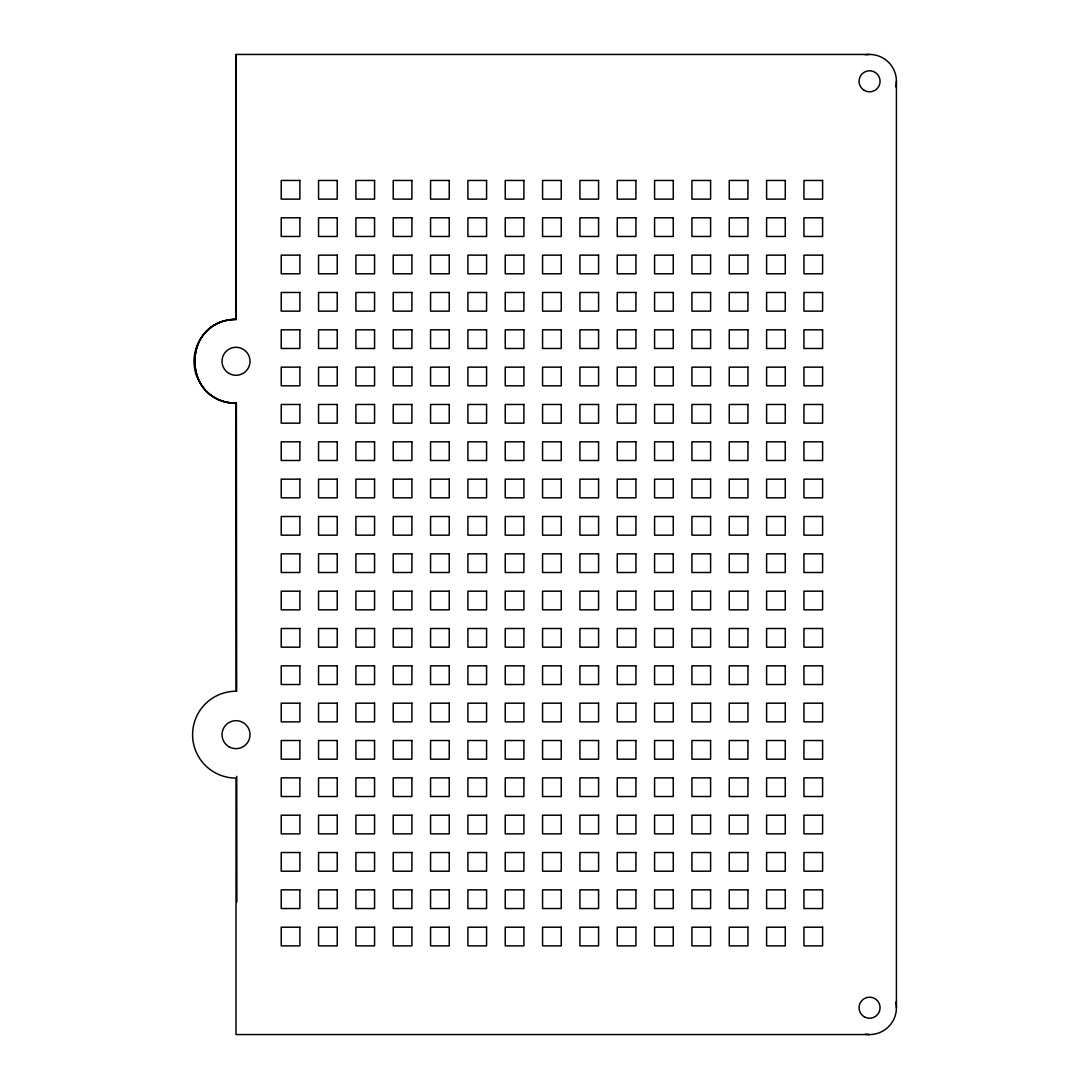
<?xml version="1.0" encoding="UTF-8"?>
<svg xmlns="http://www.w3.org/2000/svg" width="1089" height="1089" viewBox="0 0 1089 1089"><rect width="100%" height="100%" fill="white"/><g stroke="black" fill="none" stroke-linecap="round" stroke-linejoin="round"><path stroke-width="1.5" d="M869.58 54.45L236.014 54.45L236.014 319.281C181.155 319.935 181.155 402.644 236.014 403.298L236.014 691.229A43.424 43.424 0 0 0 192.59 734.653A43.424 43.424 0 0 0 236.014 778.091L236.014 1034.55L869.58 1034.55M236.014 54.45L236.272 319.594C181.06 318.859 181.114 403.76 236.367 403.012L236.653 691.27M236.735 776.362L236.858 902.06M896.41 81.28L896.41 1007.72M895.825 1002.125A26.83 26.83 0 0 1 865.374 1034.223M865.374 54.777A26.83 26.83 0 0 1 895.825 86.875M236.014 403.298A42.008 42.008 0 0 1 194.005 361.289A42.008 42.008 0 0 1 236.014 319.281M299.883 180.461L281.221 180.461L281.221 199.137L299.883 199.137L299.883 180.461M337.222 180.461L318.56 180.461L318.56 199.137L337.222 199.137L337.222 180.461M374.562 180.461L355.899 180.461L355.899 199.137L374.562 199.137L374.562 180.461M411.901 180.461L393.224 180.461L393.224 199.137L411.901 199.137L411.901 180.461M449.24 180.461L430.563 180.461L430.563 199.137L449.24 199.137L449.24 180.461M486.579 180.461L467.902 180.461L467.902 199.137L486.579 199.137L486.579 180.461M523.904 180.461L505.242 180.461L505.242 199.137L523.904 199.137L523.904 180.461M561.243 180.461L542.581 180.461L542.581 199.137L561.243 199.137L561.243 180.461M598.582 180.461L579.92 180.461L579.92 199.137L598.582 199.137L598.582 180.461M635.922 180.461L617.259 180.461L617.259 199.137L635.922 199.137L635.922 180.461M673.261 180.461L654.584 180.461L654.584 199.137L673.261 199.137L673.261 180.461M710.6 180.461L691.923 180.461L691.923 199.137L710.6 199.137L710.6 180.461M747.939 180.461L729.262 180.461L729.262 199.137L747.939 199.137L747.939 180.461M785.264 180.461L766.602 180.461L766.602 199.137L785.264 199.137L785.264 180.461M822.603 180.461L803.941 180.461L803.941 199.137L822.603 199.137L822.603 180.461M299.883 217.8L281.221 217.8L281.221 236.463L299.883 236.463L299.883 217.8M337.222 217.8L318.56 217.8L318.56 236.463L337.222 236.463L337.222 217.8M374.562 217.8L355.899 217.8L355.899 236.463L374.562 236.463L374.562 217.8M411.901 217.8L393.224 217.8L393.224 236.463L411.901 236.463L411.901 217.8M449.24 217.8L430.563 217.8L430.563 236.463L449.24 236.463L449.24 217.8M486.579 217.8L467.902 217.8L467.902 236.463L486.579 236.463L486.579 217.8M523.904 217.8L505.242 217.8L505.242 236.463L523.904 236.463L523.904 217.8M561.243 217.8L542.581 217.8L542.581 236.463L561.243 236.463L561.243 217.8M598.582 217.8L579.92 217.8L579.92 236.463L598.582 236.463L598.582 217.8M635.922 217.8L617.259 217.8L617.259 236.463L635.922 236.463L635.922 217.8M673.261 217.8L654.584 217.8L654.584 236.463L673.261 236.463L673.261 217.8M710.6 217.8L691.923 217.8L691.923 236.463L710.6 236.463L710.6 217.8M747.939 217.8L729.262 217.8L729.262 236.463L747.939 236.463L747.939 217.8M785.264 217.8L766.602 217.8L766.602 236.463L785.264 236.463L785.264 217.8M822.603 217.8L803.941 217.8L803.941 236.463L822.603 236.463L822.603 217.8M299.883 255.139L281.221 255.139L281.221 273.802L299.883 273.802L299.883 255.139M337.222 255.139L318.56 255.139L318.56 273.802L337.222 273.802L337.222 255.139M374.562 255.139L355.899 255.139L355.899 273.802L374.562 273.802L374.562 255.139M411.901 255.139L393.224 255.139L393.224 273.802L411.901 273.802L411.901 255.139M449.24 255.139L430.563 255.139L430.563 273.802L449.24 273.802L449.24 255.139M486.579 255.139L467.902 255.139L467.902 273.802L486.579 273.802L486.579 255.139M523.904 255.139L505.242 255.139L505.242 273.802L523.904 273.802L523.904 255.139M561.243 255.139L542.581 255.139L542.581 273.802L561.243 273.802L561.243 255.139M598.582 255.139L579.92 255.139L579.92 273.802L598.582 273.802L598.582 255.139M635.922 255.139L617.259 255.139L617.259 273.802L635.922 273.802L635.922 255.139M673.261 255.139L654.584 255.139L654.584 273.802L673.261 273.802L673.261 255.139M710.6 255.139L691.923 255.139L691.923 273.802L710.6 273.802L710.6 255.139M747.939 255.139L729.262 255.139L729.262 273.802L747.939 273.802L747.939 255.139M785.264 255.139L766.602 255.139L766.602 273.802L785.264 273.802L785.264 255.139M822.603 255.139L803.941 255.139L803.941 273.802L822.603 273.802L822.603 255.139M299.883 292.478L281.221 292.478L281.221 311.141L299.883 311.141L299.883 292.478M337.222 292.478L318.56 292.478L318.56 311.141L337.222 311.141L337.222 292.478M374.562 292.478L355.899 292.478L355.899 311.141L374.562 311.141L374.562 292.478M411.901 292.478L393.224 292.478L393.224 311.141L411.901 311.141L411.901 292.478M449.24 292.478L430.563 292.478L430.563 311.141L449.24 311.141L449.24 292.478M486.579 292.478L467.902 292.478L467.902 311.141L486.579 311.141L486.579 292.478M523.904 292.478L505.242 292.478L505.242 311.141L523.904 311.141L523.904 292.478M561.243 292.478L542.581 292.478L542.581 311.141L561.243 311.141L561.243 292.478M598.582 292.478L579.92 292.478L579.92 311.141L598.582 311.141L598.582 292.478M635.922 292.478L617.259 292.478L617.259 311.141L635.922 311.141L635.922 292.478M673.261 292.478L654.584 292.478L654.584 311.141L673.261 311.141L673.261 292.478M710.6 292.478L691.923 292.478L691.923 311.141L710.6 311.141L710.6 292.478M747.939 292.478L729.262 292.478L729.262 311.141L747.939 311.141L747.939 292.478M785.264 292.478L766.602 292.478L766.602 311.141L785.264 311.141L785.264 292.478M822.603 292.478L803.941 292.478L803.941 311.141L822.603 311.141L822.603 292.478M299.883 329.817L281.221 329.817L281.221 348.48L299.883 348.48L299.883 329.817M337.222 329.817L318.56 329.817L318.56 348.48L337.222 348.48L337.222 329.817M374.562 329.817L355.899 329.817L355.899 348.48L374.562 348.48L374.562 329.817M411.901 329.817L393.224 329.817L393.224 348.48L411.901 348.48L411.901 329.817M449.24 329.817L430.563 329.817L430.563 348.48L449.24 348.48L449.24 329.817M486.579 329.817L467.902 329.817L467.902 348.48L486.579 348.48L486.579 329.817M523.904 329.817L505.242 329.817L505.242 348.48L523.904 348.48L523.904 329.817M561.243 329.817L542.581 329.817L542.581 348.48L561.243 348.48L561.243 329.817M598.582 329.817L579.92 329.817L579.92 348.48L598.582 348.48L598.582 329.817M635.922 329.817L617.259 329.817L617.259 348.48L635.922 348.48L635.922 329.817M673.261 329.817L654.584 329.817L654.584 348.48L673.261 348.48L673.261 329.817M710.6 329.817L691.923 329.817L691.923 348.48L710.6 348.48L710.6 329.817M747.939 329.817L729.262 329.817L729.262 348.48L747.939 348.48L747.939 329.817M785.264 329.817L766.602 329.817L766.602 348.48L785.264 348.48L785.264 329.817M822.603 329.817L803.941 329.817L803.941 348.48L822.603 348.48L822.603 329.817M299.883 367.143L281.221 367.143L281.221 385.819L299.883 385.819L299.883 367.143M337.222 367.143L318.56 367.143L318.56 385.819L337.222 385.819L337.222 367.143M374.562 367.143L355.899 367.143L355.899 385.819L374.562 385.819L374.562 367.143M411.901 367.143L393.224 367.143L393.224 385.819L411.901 385.819L411.901 367.143M449.24 367.143L430.563 367.143L430.563 385.819L449.24 385.819L449.24 367.143M486.579 367.143L467.902 367.143L467.902 385.819L486.579 385.819L486.579 367.143M523.904 367.143L505.242 367.143L505.242 385.819L523.904 385.819L523.904 367.143M561.243 367.143L542.581 367.143L542.581 385.819L561.243 385.819L561.243 367.143M598.582 367.143L579.92 367.143L579.92 385.819L598.582 385.819L598.582 367.143M635.922 367.143L617.259 367.143L617.259 385.819L635.922 385.819L635.922 367.143M673.261 367.143L654.584 367.143L654.584 385.819L673.261 385.819L673.261 367.143M710.6 367.143L691.923 367.143L691.923 385.819L710.6 385.819L710.6 367.143M747.939 367.143L729.262 367.143L729.262 385.819L747.939 385.819L747.939 367.143M785.264 367.143L766.602 367.143L766.602 385.819L785.264 385.819L785.264 367.143M822.603 367.143L803.941 367.143L803.941 385.819L822.603 385.819L822.603 367.143M299.883 404.482L281.221 404.482L281.221 423.158L299.883 423.158L299.883 404.482M337.222 404.482L318.56 404.482L318.56 423.158L337.222 423.158L337.222 404.482M374.562 404.482L355.899 404.482L355.899 423.158L374.562 423.158L374.562 404.482M411.901 404.482L393.224 404.482L393.224 423.158L411.901 423.158L411.901 404.482M449.24 404.482L430.563 404.482L430.563 423.158L449.24 423.158L449.24 404.482M486.579 404.482L467.902 404.482L467.902 423.158L486.579 423.158L486.579 404.482M523.904 404.482L505.242 404.482L505.242 423.158L523.904 423.158L523.904 404.482M561.243 404.482L542.581 404.482L542.581 423.158L561.243 423.158L561.243 404.482M598.582 404.482L579.92 404.482L579.92 423.158L598.582 423.158L598.582 404.482M635.922 404.482L617.259 404.482L617.259 423.158L635.922 423.158L635.922 404.482M673.261 404.482L654.584 404.482L654.584 423.158L673.261 423.158L673.261 404.482M710.6 404.482L691.923 404.482L691.923 423.158L710.6 423.158L710.6 404.482M747.939 404.482L729.262 404.482L729.262 423.158L747.939 423.158L747.939 404.482M785.264 404.482L766.602 404.482L766.602 423.158L785.264 423.158L785.264 404.482M822.603 404.482L803.941 404.482L803.941 423.158L822.603 423.158L822.603 404.482M299.883 441.821L281.221 441.821L281.221 460.497L299.883 460.497L299.883 441.821M337.222 441.821L318.56 441.821L318.56 460.497L337.222 460.497L337.222 441.821M374.562 441.821L355.899 441.821L355.899 460.497L374.562 460.497L374.562 441.821M411.901 441.821L393.224 441.821L393.224 460.497L411.901 460.497L411.901 441.821M449.24 441.821L430.563 441.821L430.563 460.497L449.24 460.497L449.24 441.821M486.579 441.821L467.902 441.821L467.902 460.497L486.579 460.497L486.579 441.821M523.904 441.821L505.242 441.821L505.242 460.497L523.904 460.497L523.904 441.821M561.243 441.821L542.581 441.821L542.581 460.497L561.243 460.497L561.243 441.821M598.582 441.821L579.92 441.821L579.92 460.497L598.582 460.497L598.582 441.821M635.922 441.821L617.259 441.821L617.259 460.497L635.922 460.497L635.922 441.821M673.261 441.821L654.584 441.821L654.584 460.497L673.261 460.497L673.261 441.821M710.6 441.821L691.923 441.821L691.923 460.497L710.6 460.497L710.6 441.821M747.939 441.821L729.262 441.821L729.262 460.497L747.939 460.497L747.939 441.821M785.264 441.821L766.602 441.821L766.602 460.497L785.264 460.497L785.264 441.821M822.603 441.821L803.941 441.821L803.941 460.497L822.603 460.497L822.603 441.821M299.883 479.16L281.221 479.16L281.221 497.823L299.883 497.823L299.883 479.16M337.222 479.16L318.56 479.16L318.56 497.823L337.222 497.823L337.222 479.16M374.562 479.16L355.899 479.16L355.899 497.823L374.562 497.823L374.562 479.16M411.901 479.16L393.224 479.16L393.224 497.823L411.901 497.823L411.901 479.16M449.24 479.16L430.563 479.16L430.563 497.823L449.24 497.823L449.24 479.16M486.579 479.16L467.902 479.16L467.902 497.823L486.579 497.823L486.579 479.16M523.904 479.16L505.242 479.16L505.242 497.823L523.904 497.823L523.904 479.16M561.243 479.16L542.581 479.16L542.581 497.823L561.243 497.823L561.243 479.16M598.582 479.16L579.92 479.16L579.92 497.823L598.582 497.823L598.582 479.16M635.922 479.16L617.259 479.16L617.259 497.823L635.922 497.823L635.922 479.16M673.261 479.16L654.584 479.16L654.584 497.823L673.261 497.823L673.261 479.16M710.6 479.16L691.923 479.16L691.923 497.823L710.6 497.823L710.6 479.16M747.939 479.16L729.262 479.16L729.262 497.823L747.939 497.823L747.939 479.16M785.264 479.16L766.602 479.16L766.602 497.823L785.264 497.823L785.264 479.16M822.603 479.16L803.941 479.16L803.941 497.823L822.603 497.823L822.603 479.16M299.883 516.499L281.221 516.499L281.221 535.162L299.883 535.162L299.883 516.499M337.222 516.499L318.56 516.499L318.56 535.162L337.222 535.162L337.222 516.499M374.562 516.499L355.899 516.499L355.899 535.162L374.562 535.162L374.562 516.499M411.901 516.499L393.224 516.499L393.224 535.162L411.901 535.162L411.901 516.499M449.24 516.499L430.563 516.499L430.563 535.162L449.24 535.162L449.24 516.499M486.579 516.499L467.902 516.499L467.902 535.162L486.579 535.162L486.579 516.499M523.904 516.499L505.242 516.499L505.242 535.162L523.904 535.162L523.904 516.499M561.243 516.499L542.581 516.499L542.581 535.162L561.243 535.162L561.243 516.499M598.582 516.499L579.92 516.499L579.92 535.162L598.582 535.162L598.582 516.499M635.922 516.499L617.259 516.499L617.259 535.162L635.922 535.162L635.922 516.499M673.261 516.499L654.584 516.499L654.584 535.162L673.261 535.162L673.261 516.499M710.6 516.499L691.923 516.499L691.923 535.162L710.6 535.162L710.6 516.499M747.939 516.499L729.262 516.499L729.262 535.162L747.939 535.162L747.939 516.499M785.264 516.499L766.602 516.499L766.602 535.162L785.264 535.162L785.264 516.499M822.603 516.499L803.941 516.499L803.941 535.162L822.603 535.162L822.603 516.499M299.883 553.838L281.221 553.838L281.221 572.501L299.883 572.501L299.883 553.838M337.222 553.838L318.56 553.838L318.56 572.501L337.222 572.501L337.222 553.838M374.562 553.838L355.899 553.838L355.899 572.501L374.562 572.501L374.562 553.838M411.901 553.838L393.224 553.838L393.224 572.501L411.901 572.501L411.901 553.838M449.24 553.838L430.563 553.838L430.563 572.501L449.24 572.501L449.24 553.838M486.579 553.838L467.902 553.838L467.902 572.501L486.579 572.501L486.579 553.838M523.904 553.838L505.242 553.838L505.242 572.501L523.904 572.501L523.904 553.838M561.243 553.838L542.581 553.838L542.581 572.501L561.243 572.501L561.243 553.838M598.582 553.838L579.92 553.838L579.92 572.501L598.582 572.501L598.582 553.838M635.922 553.838L617.259 553.838L617.259 572.501L635.922 572.501L635.922 553.838M673.261 553.838L654.584 553.838L654.584 572.501L673.261 572.501L673.261 553.838M710.6 553.838L691.923 553.838L691.923 572.501L710.6 572.501L710.6 553.838M747.939 553.838L729.262 553.838L729.262 572.501L747.939 572.501L747.939 553.838M785.264 553.838L766.602 553.838L766.602 572.501L785.264 572.501L785.264 553.838M822.603 553.838L803.941 553.838L803.941 572.501L822.603 572.501L822.603 553.838M299.883 591.177L281.221 591.177L281.221 609.84L299.883 609.84L299.883 591.177M337.222 591.177L318.56 591.177L318.56 609.84L337.222 609.84L337.222 591.177M374.562 591.177L355.899 591.177L355.899 609.84L374.562 609.84L374.562 591.177M411.901 591.177L393.224 591.177L393.224 609.84L411.901 609.84L411.901 591.177M449.24 591.177L430.563 591.177L430.563 609.84L449.24 609.84L449.24 591.177M486.579 591.177L467.902 591.177L467.902 609.84L486.579 609.84L486.579 591.177M523.904 591.177L505.242 591.177L505.242 609.84L523.904 609.84L523.904 591.177M561.243 591.177L542.581 591.177L542.581 609.84L561.243 609.84L561.243 591.177M598.582 591.177L579.92 591.177L579.92 609.84L598.582 609.84L598.582 591.177M635.922 591.177L617.259 591.177L617.259 609.84L635.922 609.84L635.922 591.177M673.261 591.177L654.584 591.177L654.584 609.84L673.261 609.84L673.261 591.177M710.6 591.177L691.923 591.177L691.923 609.84L710.6 609.84L710.6 591.177M747.939 591.177L729.262 591.177L729.262 609.84L747.939 609.84L747.939 591.177M785.264 591.177L766.602 591.177L766.602 609.84L785.264 609.84L785.264 591.177M822.603 591.177L803.941 591.177L803.941 609.84L822.603 609.84L822.603 591.177M299.883 628.503L281.221 628.503L281.221 647.179L299.883 647.179L299.883 628.503M337.222 628.503L318.56 628.503L318.56 647.179L337.222 647.179L337.222 628.503M374.562 628.503L355.899 628.503L355.899 647.179L374.562 647.179L374.562 628.503M411.901 628.503L393.224 628.503L393.224 647.179L411.901 647.179L411.901 628.503M449.24 628.503L430.563 628.503L430.563 647.179L449.24 647.179L449.24 628.503M486.579 628.503L467.902 628.503L467.902 647.179L486.579 647.179L486.579 628.503M523.904 628.503L505.242 628.503L505.242 647.179L523.904 647.179L523.904 628.503M561.243 628.503L542.581 628.503L542.581 647.179L561.243 647.179L561.243 628.503M598.582 628.503L579.92 628.503L579.92 647.179L598.582 647.179L598.582 628.503M635.922 628.503L617.259 628.503L617.259 647.179L635.922 647.179L635.922 628.503M673.261 628.503L654.584 628.503L654.584 647.179L673.261 647.179L673.261 628.503M710.6 628.503L691.923 628.503L691.923 647.179L710.6 647.179L710.6 628.503M747.939 628.503L729.262 628.503L729.262 647.179L747.939 647.179L747.939 628.503M785.264 628.503L766.602 628.503L766.602 647.179L785.264 647.179L785.264 628.503M822.603 628.503L803.941 628.503L803.941 647.179L822.603 647.179L822.603 628.503M299.883 665.842L281.221 665.842L281.221 684.518L299.883 684.518L299.883 665.842M337.222 665.842L318.56 665.842L318.56 684.518L337.222 684.518L337.222 665.842M374.562 665.842L355.899 665.842L355.899 684.518L374.562 684.518L374.562 665.842M411.901 665.842L393.224 665.842L393.224 684.518L411.901 684.518L411.901 665.842M449.24 665.842L430.563 665.842L430.563 684.518L449.24 684.518L449.24 665.842M486.579 665.842L467.902 665.842L467.902 684.518L486.579 684.518L486.579 665.842M523.904 665.842L505.242 665.842L505.242 684.518L523.904 684.518L523.904 665.842M561.243 665.842L542.581 665.842L542.581 684.518L561.243 684.518L561.243 665.842M598.582 665.842L579.92 665.842L579.92 684.518L598.582 684.518L598.582 665.842M635.922 665.842L617.259 665.842L617.259 684.518L635.922 684.518L635.922 665.842M673.261 665.842L654.584 665.842L654.584 684.518L673.261 684.518L673.261 665.842M710.6 665.842L691.923 665.842L691.923 684.518L710.6 684.518L710.6 665.842M747.939 665.842L729.262 665.842L729.262 684.518L747.939 684.518L747.939 665.842M785.264 665.842L766.602 665.842L766.602 684.518L785.264 684.518L785.264 665.842M822.603 665.842L803.941 665.842L803.941 684.518L822.603 684.518L822.603 665.842M299.883 703.181L281.221 703.181L281.221 721.857L299.883 721.857L299.883 703.181M337.222 703.181L318.56 703.181L318.56 721.857L337.222 721.857L337.222 703.181M374.562 703.181L355.899 703.181L355.899 721.857L374.562 721.857L374.562 703.181M411.901 703.181L393.224 703.181L393.224 721.857L411.901 721.857L411.901 703.181M449.24 703.181L430.563 703.181L430.563 721.857L449.24 721.857L449.24 703.181M486.579 703.181L467.902 703.181L467.902 721.857L486.579 721.857L486.579 703.181M523.904 703.181L505.242 703.181L505.242 721.857L523.904 721.857L523.904 703.181M561.243 703.181L542.581 703.181L542.581 721.857L561.243 721.857L561.243 703.181M598.582 703.181L579.92 703.181L579.92 721.857L598.582 721.857L598.582 703.181M635.922 703.181L617.259 703.181L617.259 721.857L635.922 721.857L635.922 703.181M673.261 703.181L654.584 703.181L654.584 721.857L673.261 721.857L673.261 703.181M710.6 703.181L691.923 703.181L691.923 721.857L710.6 721.857L710.6 703.181M747.939 703.181L729.262 703.181L729.262 721.857L747.939 721.857L747.939 703.181M785.264 703.181L766.602 703.181L766.602 721.857L785.264 721.857L785.264 703.181M822.603 703.181L803.941 703.181L803.941 721.857L822.603 721.857L822.603 703.181M299.883 740.52L281.221 740.52L281.221 759.183L299.883 759.183L299.883 740.52M337.222 740.52L318.56 740.52L318.56 759.183L337.222 759.183L337.222 740.52M374.562 740.52L355.899 740.52L355.899 759.183L374.562 759.183L374.562 740.52M411.901 740.52L393.224 740.52L393.224 759.183L411.901 759.183L411.901 740.52M449.24 740.52L430.563 740.52L430.563 759.183L449.24 759.183L449.24 740.52M486.579 740.52L467.902 740.52L467.902 759.183L486.579 759.183L486.579 740.52M523.904 740.52L505.242 740.52L505.242 759.183L523.904 759.183L523.904 740.52M561.243 740.52L542.581 740.52L542.581 759.183L561.243 759.183L561.243 740.52M598.582 740.52L579.92 740.52L579.92 759.183L598.582 759.183L598.582 740.52M635.922 740.52L617.259 740.52L617.259 759.183L635.922 759.183L635.922 740.52M673.261 740.52L654.584 740.52L654.584 759.183L673.261 759.183L673.261 740.52M710.6 740.52L691.923 740.52L691.923 759.183L710.6 759.183L710.6 740.52M747.939 740.52L729.262 740.52L729.262 759.183L747.939 759.183L747.939 740.52M785.264 740.52L766.602 740.52L766.602 759.183L785.264 759.183L785.264 740.52M822.603 740.52L803.941 740.52L803.941 759.183L822.603 759.183L822.603 740.52M299.883 777.859L281.221 777.859L281.221 796.522L299.883 796.522L299.883 777.859M337.222 777.859L318.56 777.859L318.56 796.522L337.222 796.522L337.222 777.859M374.562 777.859L355.899 777.859L355.899 796.522L374.562 796.522L374.562 777.859M411.901 777.859L393.224 777.859L393.224 796.522L411.901 796.522L411.901 777.859M449.24 777.859L430.563 777.859L430.563 796.522L449.24 796.522L449.24 777.859M486.579 777.859L467.902 777.859L467.902 796.522L486.579 796.522L486.579 777.859M523.904 777.859L505.242 777.859L505.242 796.522L523.904 796.522L523.904 777.859M561.243 777.859L542.581 777.859L542.581 796.522L561.243 796.522L561.243 777.859M598.582 777.859L579.92 777.859L579.92 796.522L598.582 796.522L598.582 777.859M635.922 777.859L617.259 777.859L617.259 796.522L635.922 796.522L635.922 777.859M673.261 777.859L654.584 777.859L654.584 796.522L673.261 796.522L673.261 777.859M710.6 777.859L691.923 777.859L691.923 796.522L710.6 796.522L710.6 777.859M747.939 777.859L729.262 777.859L729.262 796.522L747.939 796.522L747.939 777.859M785.264 777.859L766.602 777.859L766.602 796.522L785.264 796.522L785.264 777.859M822.603 777.859L803.941 777.859L803.941 796.522L822.603 796.522L822.603 777.859M299.883 815.198L281.221 815.198L281.221 833.861L299.883 833.861L299.883 815.198M337.222 815.198L318.56 815.198L318.56 833.861L337.222 833.861L337.222 815.198M374.562 815.198L355.899 815.198L355.899 833.861L374.562 833.861L374.562 815.198M411.901 815.198L393.224 815.198L393.224 833.861L411.901 833.861L411.901 815.198M449.24 815.198L430.563 815.198L430.563 833.861L449.24 833.861L449.24 815.198M486.579 815.198L467.902 815.198L467.902 833.861L486.579 833.861L486.579 815.198M523.904 815.198L505.242 815.198L505.242 833.861L523.904 833.861L523.904 815.198M561.243 815.198L542.581 815.198L542.581 833.861L561.243 833.861L561.243 815.198M598.582 815.198L579.92 815.198L579.92 833.861L598.582 833.861L598.582 815.198M635.922 815.198L617.259 815.198L617.259 833.861L635.922 833.861L635.922 815.198M673.261 815.198L654.584 815.198L654.584 833.861L673.261 833.861L673.261 815.198M710.6 815.198L691.923 815.198L691.923 833.861L710.6 833.861L710.6 815.198M747.939 815.198L729.262 815.198L729.262 833.861L747.939 833.861L747.939 815.198M785.264 815.198L766.602 815.198L766.602 833.861L785.264 833.861L785.264 815.198M822.603 815.198L803.941 815.198L803.941 833.861L822.603 833.861L822.603 815.198M299.883 852.537L281.221 852.537L281.221 871.2L299.883 871.2L299.883 852.537M337.222 852.537L318.56 852.537L318.56 871.2L337.222 871.2L337.222 852.537M374.562 852.537L355.899 852.537L355.899 871.2L374.562 871.2L374.562 852.537M411.901 852.537L393.224 852.537L393.224 871.2L411.901 871.2L411.901 852.537M449.24 852.537L430.563 852.537L430.563 871.2L449.24 871.2L449.24 852.537M486.579 852.537L467.902 852.537L467.902 871.2L486.579 871.2L486.579 852.537M523.904 852.537L505.242 852.537L505.242 871.2L523.904 871.2L523.904 852.537M561.243 852.537L542.581 852.537L542.581 871.2L561.243 871.2L561.243 852.537M598.582 852.537L579.92 852.537L579.92 871.2L598.582 871.2L598.582 852.537M635.922 852.537L617.259 852.537L617.259 871.2L635.922 871.2L635.922 852.537M673.261 852.537L654.584 852.537L654.584 871.2L673.261 871.2L673.261 852.537M710.6 852.537L691.923 852.537L691.923 871.2L710.6 871.2L710.6 852.537M747.939 852.537L729.262 852.537L729.262 871.2L747.939 871.2L747.939 852.537M785.264 852.537L766.602 852.537L766.602 871.2L785.264 871.2L785.264 852.537M822.603 852.537L803.941 852.537L803.941 871.2L822.603 871.2L822.603 852.537M299.883 889.863L281.221 889.863L281.221 908.539L299.883 908.539L299.883 889.863M337.222 889.863L318.56 889.863L318.56 908.539L337.222 908.539L337.222 889.863M374.562 889.863L355.899 889.863L355.899 908.539L374.562 908.539L374.562 889.863M411.901 889.863L393.224 889.863L393.224 908.539L411.901 908.539L411.901 889.863M449.24 889.863L430.563 889.863L430.563 908.539L449.24 908.539L449.24 889.863M486.579 889.863L467.902 889.863L467.902 908.539L486.579 908.539L486.579 889.863M523.904 889.863L505.242 889.863L505.242 908.539L523.904 908.539L523.904 889.863M561.243 889.863L542.581 889.863L542.581 908.539L561.243 908.539L561.243 889.863M598.582 889.863L579.92 889.863L579.92 908.539L598.582 908.539L598.582 889.863M635.922 889.863L617.259 889.863L617.259 908.539L635.922 908.539L635.922 889.863M673.261 889.863L654.584 889.863L654.584 908.539L673.261 908.539L673.261 889.863M710.6 889.863L691.923 889.863L691.923 908.539L710.6 908.539L710.6 889.863M747.939 889.863L729.262 889.863L729.262 908.539L747.939 908.539L747.939 889.863M785.264 889.863L766.602 889.863L766.602 908.539L785.264 908.539L785.264 889.863M822.603 889.863L803.941 889.863L803.941 908.539L822.603 908.539L822.603 889.863M299.883 927.202L281.221 927.202L281.221 945.878L299.883 945.878L299.883 927.202M337.222 927.202L318.56 927.202L318.56 945.878L337.222 945.878L337.222 927.202M374.562 927.202L355.899 927.202L355.899 945.878L374.562 945.878L374.562 927.202M411.901 927.202L393.224 927.202L393.224 945.878L411.901 945.878L411.901 927.202M449.24 927.202L430.563 927.202L430.563 945.878L449.24 945.878L449.24 927.202M486.579 927.202L467.902 927.202L467.902 945.878L486.579 945.878L486.579 927.202M523.904 927.202L505.242 927.202L505.242 945.878L523.904 945.878L523.904 927.202M561.243 927.202L542.581 927.202L542.581 945.878L561.243 945.878L561.243 927.202M598.582 927.202L579.92 927.202L579.92 945.878L598.582 945.878L598.582 927.202M635.922 927.202L617.259 927.202L617.259 945.878L635.922 945.878L635.922 927.202M673.261 927.202L654.584 927.202L654.584 945.878L673.261 945.878L673.261 927.202M710.6 927.202L691.923 927.202L691.923 945.878L710.6 945.878L710.6 927.202M747.939 927.202L729.262 927.202L729.262 945.878L747.939 945.878L747.939 927.202M785.264 927.202L766.602 927.202L766.602 945.878L785.264 945.878L785.264 927.202M822.603 927.202L803.941 927.202L803.941 945.878L822.603 945.878L822.603 927.202M864.326 1016.813A10.495 10.495 0 0 0 880.075 1007.72A10.495 10.495 0 0 0 864.326 998.613A10.495 10.495 0 0 0 864.326 1016.813M864.326 90.387A10.495 10.495 0 0 0 880.075 81.28A10.495 10.495 0 0 0 864.326 72.187A10.495 10.495 0 0 0 864.326 90.387M229.017 746.782A14.007 14.007 0 0 0 250.021 734.653A14.007 14.007 0 0 0 229.017 722.538A14.007 14.007 0 0 0 229.017 746.782M229.017 373.418A14.007 14.007 0 0 0 250.021 361.289A14.007 14.007 0 0 0 229.017 349.161A14.007 14.007 0 0 0 229.017 373.418"/></g></svg>
